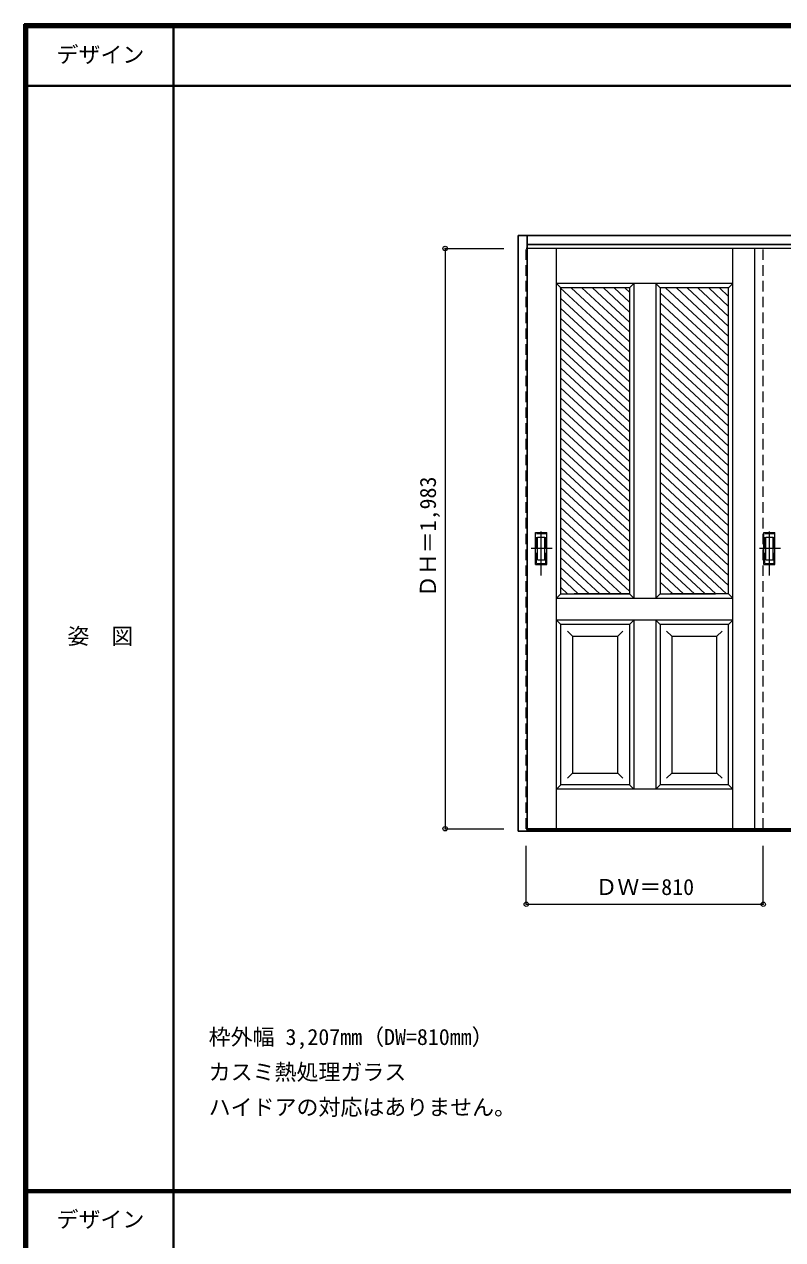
# Model space of a CAD drawing. Units: millimetres, scale not verified. Extents: x -6000 to 5700, y -4307 to 4175.
# Drawn here: x -6000 to -3409, y 22 to 4175 of the extents above; entities that cross this region are included whole.
import ezdxf
from ezdxf.enums import TextEntityAlignment as Align

# ---------------------------------------------------------------- set-up
doc = ezdxf.new("R2010")
doc.units = ezdxf.units.MM
doc.header["$LTSCALE"] = 30
doc.header["$PDMODE"] = 32
doc.header["$PDSIZE"] = 15
doc.linetypes.add('CHAIN1', pattern=[8, 5, -1, 1, -1])
doc.linetypes.add('DASHED1', pattern=[1.8, 1.2, -0.6])
for name, color, linetype, lineweight in [('0-2_扉', 7, 'Continuous', 18), ('0-4_枠', 3, 'Continuous', 25), ('0-6_引手', 7, 'Continuous', 18), ('0-B_寸法', 4, 'Continuous', 9), ('0-C_ハッチ', 4, 'Continuous', 9), ('F-1_枠', 6, 'Continuous', 40), ('F-A_文字', 7, 'Continuous', 18)]:
    doc.layers.add(name, color=color, linetype=linetype, lineweight=lineweight)
doc.layers.add('0-A_文字', color=7, linetype='Continuous')
doc.styles.add('ＭＳ ゴシック', font='')
doc.styles.get('ＭＳ ゴシック').set_extended_font_data('MS Gothic')

msp = doc.modelspace()

# ---------------------------------------------------------------- linework, layer by layer
at = {"layer": '0-2_扉', "color": 4, "linetype": 'DASHED1', "lineweight": 9}
for p, q in [((-4285, 1426), (-4285, 3409)), ((-4282, 3409), (-4285, 3409)), ((-3475, 1426), (-3475, 3409)), ((-4285, 1426), (-4282, 1426))]:
    msp.add_line(p, q, dxfattribs=at)
at = {"layer": '0-2_扉'}
for p, q in [((-3475, 3409), (-4282, 3409)), ((-4181.5, 1426), (-4181.5, 3409)), ((-3578.5, 1426), (-3578.5, 3409)), ((-3505, 3409), (-3505, 1426)), ((-2695, 3409), (-3502, 3409)), ((-4181.5, 3289), (-4166.5, 3274)), ((-3920, 3289), (-4181.5, 3289)), ((-3932.5, 3274), (-3917.79, 3288.71)), ((-3578.5, 3289), (-3920, 3289)), ((-3917.5, 3289), (-3917.5, 2214)), ((-3827.5, 3274), (-3842.5, 3289)), ((-3842.5, 3289), (-3842.5, 2214)), ((-3932.5, 3274), (-4166.5, 3274)), ((-4166.5, 2229), (-4166.5, 3274)), ((-3932.5, 3274), (-3932.5, 2986)), ((-3827.5, 3274), (-3827.5, 2986)), ((-3593.5, 2360.24), (-3593.5, 3274)), ((-3593.69, 3091), (-3593.5, 3091)), ((-3932.5, 2986), (-3932.5, 2229)), ((-3827.5, 2986), (-3827.5, 2229)), ((-3593.5, 2229), (-3593.5, 2371.05)), ((-4166.5, 2229), (-3932.5, 2229)), ((-3932.5, 2229), (-4121.5, 2229)), ((-3917.5, 2214), (-3932.5, 2229)), ((-3917.5, 2214), (-3578.5, 2214)), ((-3827.5, 2229), (-3842.5, 2214)), ((-3827.5, 2229), (-3638.5, 2229)), ((-3593.5, 2229), (-3792.5, 2229)), ((-3578.5, 2214), (-3593.5, 2229)), ((-3917.5, 2139), (-4181.5, 2139)), ((-3932.5, 2124), (-4166.5, 2124)), ((-3917.5, 2139), (-3932.5, 2124)), ((-3932.5, 2124), (-3932.5, 1576)), ((-3917.5, 2139), (-3917.5, 1561)), ((-3578.5, 2139), (-3917.5, 2139)), ((-3842.5, 2139), (-3842.5, 1561)), ((-3827.5, 2124), (-3842.5, 2139)), ((-3827.5, 2124), (-3827.5, 1576)), ((-3593.5, 1576), (-3593.5, 2124)), ((-4126.5, 2084), (-4144.18, 2101.68)), ((-4126.5, 2084), (-3972.5, 2084)), ((-4126.5, 2084), (-4126.5, 1616)), ((-3972.5, 2084), (-3954.82, 2101.68)), ((-3972.5, 1617.43), (-3972.5, 2084)), ((-3787.54, 2084), (-3805.21, 2101.68)), ((-3787.54, 2084), (-3633.5, 2084)), ((-3787.5, 2084), (-3787.5, 1616)), ((-3633.54, 2084), (-3615.86, 2101.68)), ((-3633.5, 1616), (-3633.5, 2084)), ((-4126.5, 1616), (-4144.18, 1598.32)), ((-4126.5, 1616), (-3972.5, 1616)), ((-3972.5, 1616), (-3972.5, 1617.43)), ((-3972.5, 1616), (-3954.82, 1598.32)), ((-3787.5, 1616), (-3805.18, 1598.32)), ((-3787.5, 1616), (-3633.5, 1616)), ((-3633.5, 1616), (-3633.5, 1617.43)), ((-3633.5, 1616), (-3615.82, 1598.32)), ((-3917.5, 1561), (-4181.5, 1561)), ((-3932.5, 1576), (-3917.5, 1561)), ((-3827.5, 1576), (-3842.5, 1561)), ((-3593.5, 1576), (-3827.5, 1576)), ((-3475, 1426), (-4282, 1426)), ((-2695, 1426), (-3502, 1426))]:
    msp.add_line(p, q, dxfattribs=at)
for points in [[(-3578.5, 3289), (-3593.5, 3274), (-3827.5, 3274)], [(-4166.5, 2229), (-4181.5, 2214), (-3917.5, 2214)], [(-4166.5, 1576), (-4166.5, 2124), (-4181.5, 2139)], [(-3578.5, 2139), (-3593.5, 2124), (-3827.5, 2124)], [(-3932.5, 1576), (-4166.5, 1576), (-4181.5, 1561)], [(-3593.5, 1576), (-3578.5, 1561), (-3917.5, 1561)]]:
    msp.add_lwpolyline(points, dxfattribs=at)
at = {"layer": '0-4_枠'}
for p, q in [((-4312, 3453), (-1105, 3453)), ((-4282, 1418), (-4282, 3453)), ((-4282, 3423), (-1135, 3423)), ((-1135, 1421), (-4282, 1421)), ((-1135, 1418), (-4282, 1418))]:
    msp.add_line(p, q, dxfattribs=at)
msp.add_lwpolyline([(-4282, 1418), (-4312, 1418), (-4312, 3453)], dxfattribs=at)
at = {"layer": '0-6_引手', "linetype": 'CHAIN1'}
for p, q in [((-4234, 2291.27), (-4234, 2462.12)), ((-3454, 2291.27), (-3454, 2462.12)), ((-4195.93, 2383.5), (-4268.44, 2383.5)), ((-3415.93, 2383.5), (-3488.44, 2383.5))]:
    msp.add_line(p, q, dxfattribs=at)
at = {"layer": '0-6_引手'}
for p, q in [((-4253, 2438.5), (-4215, 2438.5)), ((-4253, 2328.5), (-4253, 2438.5)), ((-4246.5, 2422.5), (-4221.5, 2422.5)), ((-4246.5, 2344.5), (-4246.5, 2422.5)), ((-4221.5, 2344.5), (-4221.5, 2422.5)), ((-4215, 2328.5), (-4215, 2438.5)), ((-3473, 2438.5), (-3435, 2438.5)), ((-3473, 2328.5), (-3473, 2438.5)), ((-3466.5, 2422.5), (-3441.5, 2422.5)), ((-3466.5, 2344.5), (-3466.5, 2422.5)), ((-3441.5, 2344.5), (-3441.5, 2422.5)), ((-3435, 2328.5), (-3435, 2438.5)), ((-4253, 2328.5), (-4215, 2328.5)), ((-4246.5, 2344.5), (-4221.5, 2344.5)), ((-3473, 2328.5), (-3435, 2328.5)), ((-3466.5, 2344.5), (-3441.5, 2344.5))]:
    msp.add_line(p, q, dxfattribs=at)
at = {"layer": '0-6_引手', "linetype": 'DASHED1'}
for p, q in [((-4218, 2332.5), (-4218, 2434.5)), ((-3438, 2332.5), (-3438, 2434.5)), ((-4250, 2332.5), (-4218, 2332.5)), ((-3470, 2332.5), (-3438, 2332.5))]:
    msp.add_line(p, q, dxfattribs=at)
for points in [[(-4250, 2332.5), (-4250, 2434.5), (-4218, 2434.5)], [(-3470, 2332.5), (-3470, 2434.5), (-3438, 2434.5)]]:
    msp.add_lwpolyline(points, dxfattribs=at)
at = {"layer": '0-B_寸法'}
for p, q in [((-4562, 3409), (-4362, 3409)), ((-4562, 3409), (-4562, 1426)), ((-4562, 1426), (-4362, 1426)), ((-4285, 1168), (-4285, 1368)), ((-3475, 1168), (-3475, 1368)), ((-4285, 1168), (-3475, 1168))]:
    msp.add_line(p, q, dxfattribs=at)
at = {"layer": '0-B_寸法', "color": 7}
for p in [(-4562, 3409), (-4562, 1426), (-4285, 1168), (-3475, 1168)]:
    msp.add_point(p, dxfattribs=at)
at = {"layer": '0-C_ハッチ'}
for p, q in [((-4168.6, 3274), (-3932.5, 3055.39)), ((-4131.8, 3274), (-3932.5, 3089.46)), ((-4095, 3274), (-3932.5, 3123.54)), ((-4058.21, 3274), (-3932.5, 3157.61)), ((-4021.41, 3274), (-3932.5, 3191.68)), ((-3984.61, 3274), (-3932.5, 3225.75)), ((-3947.82, 3274), (-3932.5, 3259.82)), ((-3827.5, 3257.21), (-3593.5, 3040.55)), ((-3808.83, 3274), (-3593.5, 3074.62)), ((-3772.03, 3274), (-3593.5, 3108.69)), ((-3735.24, 3274), (-3593.5, 3142.76)), ((-3698.44, 3274), (-3593.5, 3176.83)), ((-3661.64, 3274), (-3593.5, 3210.9)), ((-3624.85, 3274), (-3593.5, 3244.97)), ((-4166.5, 3237.99), (-3932.5, 3021.32)), ((-4166.5, 3203.92), (-3932.5, 2987.25)), ((-3827.5, 3223.14), (-3593.5, 3006.48)), ((-4166.5, 3169.85), (-3932.5, 2953.18)), ((-3827.5, 3189.07), (-3593.5, 2972.41)), ((-4166.5, 3135.78), (-3932.5, 2919.11)), ((-3827.5, 3155), (-3593.5, 2938.33)), ((-3827.5, 3120.93), (-3593.5, 2904.26)), ((-4166.5, 3101.7), (-3932.5, 2885.04)), ((-3827.5, 3086.86), (-3593.5, 2870.19)), ((-4166.5, 3067.63), (-3932.5, 2850.97)), ((-4166.5, 3033.56), (-3932.5, 2816.9)), ((-3827.5, 3052.79), (-3593.5, 2836.12)), ((-4166.5, 2999.49), (-3932.5, 2782.82)), ((-3827.5, 3018.72), (-3593.5, 2802.05)), ((-4166.5, 2965.42), (-3932.5, 2748.75)), ((-3827.5, 2984.65), (-3593.5, 2767.98)), ((-3827.5, 2950.58), (-3593.5, 2733.91)), ((-4166.5, 2931.35), (-3932.5, 2714.68)), ((-3827.5, 2916.5), (-3593.5, 2699.84)), ((-4166.5, 2897.28), (-3932.5, 2680.61)), ((-3827.5, 2882.43), (-3593.5, 2665.77)), ((-4166.5, 2863.21), (-3932.5, 2646.54)), ((-4166.5, 2829.14), (-3932.5, 2612.47)), ((-3827.5, 2848.36), (-3593.5, 2631.7)), ((-4166.5, 2795.07), (-3932.5, 2578.4)), ((-3827.5, 2814.29), (-3593.5, 2597.62)), ((-4166.5, 2760.99), (-3932.5, 2544.33)), ((-3827.5, 2780.22), (-3593.5, 2563.55)), ((-3827.5, 2746.15), (-3593.5, 2529.48)), ((-4166.5, 2726.92), (-3932.5, 2510.26)), ((-3827.5, 2712.08), (-3593.5, 2495.41)), ((-4166.5, 2692.85), (-3932.5, 2476.19)), ((-4166.5, 2658.78), (-3932.5, 2442.11)), ((-3827.5, 2678.01), (-3593.5, 2461.34)), ((-4166.5, 2624.71), (-3932.5, 2408.04)), ((-3827.5, 2643.94), (-3593.5, 2427.27)), ((-4166.5, 2590.64), (-3932.5, 2373.97)), ((-3827.5, 2609.86), (-3593.5, 2393.2)), ((-3827.5, 2575.79), (-3611.77, 2376.04)), ((-4166.5, 2556.57), (-3932.5, 2339.9)), ((-3827.5, 2541.72), (-3642.19, 2370.13)), ((-4166.5, 2522.5), (-3932.5, 2305.83)), ((-3827.5, 2507.65), (-3593.5, 2290.98)), ((-4166.5, 2488.43), (-3932.5, 2271.76)), ((-4166.5, 2454.35), (-3932.5, 2237.69)), ((-3827.5, 2473.58), (-3593.5, 2256.91)), ((-4166.5, 2420.28), (-3959.91, 2229)), ((-3827.5, 2439.51), (-3600.15, 2229)), ((-4166.5, 2386.21), (-3996.71, 2229)), ((-3827.5, 2405.44), (-3636.95, 2229)), ((-3827.5, 2371.37), (-3673.74, 2229)), ((-3642.19, 2370.13), (-3593.5, 2325.06)), ((-3611.77, 2376.04), (-3593.5, 2359.13)), ((-4166.5, 2352.14), (-4033.51, 2229)), ((-3827.5, 2337.3), (-3710.54, 2229)), ((-4166.5, 2318.07), (-4070.3, 2229)), ((-3827.5, 2303.23), (-3747.34, 2229)), ((-4166.5, 2284), (-4107.1, 2229)), ((-4166.5, 2249.93), (-4143.9, 2229)), ((-3827.5, 2269.15), (-3784.13, 2229))]:
    msp.add_line(p, q, dxfattribs=at)
at = {"layer": 'F-1_枠'}
for p, q in [((-6000, 4175), (5700, 4175)), ((-6000, 4175), (-6000, -4205)), ((-6000, 4170), (5700, 4170)), ((-6000, 4165), (5700, 4165)), ((-5995, 4175), (-5995, -4205)), ((-5990, 4175), (-5990, -4205)), ((-5490, 4175), (-5490, -3790)), ((-6000, 3965), (5700, 3965)), ((-6000, 190.5), (5700, 190.5)), ((-6000, 187.5), (5700, 187.5)), ((-6000, 184.5), (5700, 184.5))]:
    msp.add_line(p, q, dxfattribs=at)

# ---------------------------------------------------------------- texts
at = {"layer": '0-A_文字', "style": 'ＭＳ ゴシック'}
for s, p in [('ＤＷ＝810', (-4048.75, 1183)), ('枠外幅 3,207mm（DW=810mm）', (-5370, 670.5)), ('カスミ熱処理ガラス', (-5370, 550.5)), ('ハイドアの対応はありません。', (-5370, 430.5))]:
    msp.add_text(s, height=54.99, dxfattribs=at).set_placement(p, align=Align.BOTTOM_LEFT)
at = {"layer": '0-B_寸法', "color": 7, "style": 'ＭＳ ゴシック'}
msp.add_text('ＤＨ＝1,983', height=54.99, rotation=90, dxfattribs=at).set_placement((-4577, 2217.25), align=Align.BOTTOM_LEFT)
at = {"layer": 'F-A_文字', "style": 'ＭＳ ゴシック'}
for s, p in [('デザイン', (-5890, 4027.5)), ('姿\u3000図', (-5852.5, 2040.25)), ('デザイン', (-5890, 47))]:
    msp.add_text(s, height=54.99, dxfattribs=at).set_placement(p, align=Align.BOTTOM_LEFT)

doc.saveas('drawing.dxf')
